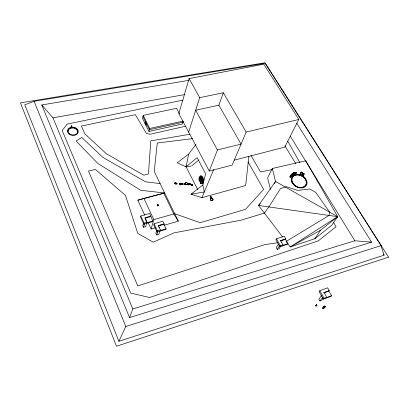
<?xml version="1.0" encoding="UTF-8"?>
<svg xmlns="http://www.w3.org/2000/svg" width="409" height="409" viewBox="0 0 409 409"><rect width="100%" height="100%" fill="white"/><g stroke="black" fill="none" stroke-linecap="round" stroke-linejoin="round"><path stroke-width="0.61" d="M315.963 306.121L316.678 305.845L316.704 304.863L316.914 305.242L315.963 306.121L315.636 305.528L316.714 304.986L316.157 305.288M301.464 172.179L302.277 172.378L302.435 173.089L301.055 172.746L301.448 172.409L301.101 172.041L300.073 174.485L301.448 174.827L302.481 172.388L301.101 172.041L300.073 174.485M71.723 126.575L71.539 126.018L71.969 127.107L71.381 127.265L71.457 126.422M202.343 180.185L202.527 178.094L201.519 177.036L200.962 178.176L202.343 180.185L201.233 181.693L199.694 180.359L200.579 182.941M71.8 126.601L71.437 126.734L71.253 126.044L71.626 125.941L71.733 126.652M71.253 126.044L71.514 126.632L71.324 126.074M71.381 127.265L71.059 126.667L71.647 126.509L71.626 125.941M248.882 156.315L245.671 185.512L201.908 197.685L190.967 194.188L202.838 184.996L205.62 173.764L197.133 157.644L186.095 166.867L177.286 162.787L188.677 154.07L195.875 144.5M182.368 183.799L182.618 184.459L183.053 183.938L182.368 183.799L183.053 183.938M181.376 184.617L181.509 183.738L180.747 183.191L179.848 183.518L179.745 184.295L180.512 184.848L181.376 184.617L181.509 183.738M181.76 184.367L182.169 183.881L182.388 184.49L181.76 184.367L181.831 183.968M179.745 184.295L179.878 183.421M174.832 183.539L174.95 182.813L175.655 182.629L176.274 183.074L176.156 183.799L175.451 183.984L174.832 183.539L174.95 182.813M158.217 205.083L157.762 205.487C157.225 204.536 158.242 205.124 158.252 205.819L157.669 206.024L158.217 205.083L157.971 204.653L157.603 204.786L157.859 205.4L157.618 204.97L157.971 204.653M211.07 197.419L211.003 196.719L210.661 196.841L211.223 197.838L210.686 198.033L210.967 197.276M188.677 154.07L186.095 166.867L197.838 189.745M292.91 173.482L291.893 174.076L292.481 174.72L293.498 174.127L293.187 173.861L292.588 174.214L291.525 176.463L290.937 175.819L291.893 174.076L292.91 173.482L293.498 174.127L292.537 175.865L291.525 176.463M294.414 172.833L293.125 173.048L293.713 173.687L294.725 173.094L294.414 172.833L293.82 173.181L292.752 175.43L293.759 174.837L294.725 173.094L294.137 172.455L293.125 173.048L292.645 173.917M211.223 197.838L210.855 197.077L210.497 197.204L210.686 198.033M179.464 113.855L176.524 108.329L143.211 115.389L142.511 118.411L148.999 131.468L182.378 124.004L183.283 121.044L149.74 128.482L148.999 131.468M146.376 124.909L145.911 125.011L145.072 123.329L145.405 121.928L145.875 121.831M146.1 124.351L145.543 123.227L145.762 122.296M145.911 125.011L146.243 123.615L145.405 121.928M185.574 182.721L185.297 183.718L186.136 184.454L187.215 184.28L187.491 183.283L186.652 182.552L185.574 182.721L186.616 182.649L187.491 183.283M140.814 215.952L140.507 217.067L143.733 224.158L152.572 221.637L152.762 221.024L149.643 213.488L140.814 215.952L144.05 223.053L143.733 224.158M296.131 172.174L295.881 172.69L295.329 172.741L295.574 173.39L296.131 173.344L295.773 172.204L296.131 172.174L296.285 172.583L295.574 173.39M143.431 223.309L142.797 225.523L143.59 227.271L145.711 226.663L146.678 223.35M143.59 227.271L144.704 223.406M145.829 219.521L145.686 220.011L146.913 222.685L152.762 221.024M155.323 227.813L151.09 229.04L153.804 219.638L143.907 198.355L137.833 200.18L144.73 215.185M147.025 217.644L147.168 217.153M234.26 160.149L284.746 147.138L298.795 119.459L263.764 64.172L189.076 78.6L178.82 113.62L209.306 171.059L232.159 165.098L246.167 132.071L223.319 92.741L199.694 97.654L188.646 132.127M146.734 223.304L147.056 222.199L145.016 217.757L150.86 216.116M157.521 205.042L157.874 204.735L158.073 205.328L157.828 204.899M210.497 197.204C211.427 196.939 210.114 196.949 210.793 197.516L211.156 197.378M154.096 223.738L153.758 224.838L157.071 231.99L165.855 229.418L166.059 228.81L163.958 224.357L158.16 226.034L158.314 225.548L164.116 223.871L162.869 221.223L154.096 223.738L157.419 230.901L157.071 231.99M156.739 230.477L155.87 233.202L156.683 234.965L158.789 234.347L159.853 231.08M156.683 234.965L157.91 231.157M158.989 227.813L159.147 227.327M160.292 225.415L160.451 224.93M174.919 182.915L175.655 182.629M175.451 183.984L176.156 183.799M160.047 231.116L160.405 230.027L158.314 225.548M176.274 183.074L175.619 182.726M176.33 183.503L176.949 183.539L176.939 183.938L176.315 183.902L176.627 183.37M176.315 183.902L176.969 183.835M176.939 183.938L176.949 183.539M163.758 224.965L164.116 223.871M179.848 183.518L180.747 183.191M180.512 184.848L181.412 184.515M181.8 184.07L182.169 183.881M182.056 184.582L182.388 184.49M182.618 184.459L182.981 184.362M184.05 183.718L184.628 183.457L185.251 183.784L185.262 184.469L184.684 184.73L184.06 184.408L184.05 183.718L184.628 183.457M184.06 184.408L185.297 184.372M185.262 184.469L185.251 183.784M185.297 183.718L186.172 184.352L187.215 184.28M187.307 183.958L187.951 183.585L188.615 183.927L188.631 184.648L188.017 184.924L187.358 184.582L187.307 183.958L187.951 183.585M187.358 184.582L187.342 183.861M188.017 184.924L188.667 184.551M188.631 184.648L188.615 183.927M189.306 183.856L189.796 183.554L190.282 183.81L190.287 184.367L189.347 184.316L189.306 183.856L189.796 183.554M189.347 184.316L189.341 183.759M189.837 184.571L190.323 184.27M190.287 184.367L190.282 183.81M190.384 184.372L190.926 184.224L190.834 184.817L190.492 184.75L190.584 184.157M209.306 171.059L217.424 149.96L241.065 144.111L218.866 105.195L223.319 92.741M190.492 184.75L191.075 184.505M191.039 184.602L190.926 184.224M191.381 184.607L191.928 184.362L192.521 184.669L192.532 185.328L191.985 185.574L191.392 185.267L191.381 184.607L191.928 184.362M191.392 185.267L192.567 185.231M192.532 185.328L192.521 184.669M296.719 123.237L371.587 242.128L129.571 317.609L132.833 308.943L52.94 117.823L41.774 104.955L189.019 80.328M210.717 196.867L210.901 197.435L211.162 197.204L210.906 196.795M211.003 196.719L211.095 197.363M324.823 305.983L323.529 306.484L324.015 307.353L325.313 306.847L324.997 306.525L324.235 306.822L322.844 308.769L322.358 307.905L323.529 306.484L324.823 305.983L325.313 306.847L324.138 308.263L322.844 308.769M201.908 197.685L213.651 169.587M118.891 341.305L125.803 326.5L34.075 101.304L24.806 104.781L118.891 341.305L384.082 255.185L381.065 245.635L265.216 63.323L34.075 101.304M286.464 241.98L290.242 246.918L314.823 238.728L331.673 225.323L337.686 216.678L305.799 160.778L272.322 168.482L267.624 177.792L270.421 189.459M274.398 183.661L275.528 181.499L272.322 168.482M289.817 177.01L290.998 175.047L291.566 175.405L290.38 177.368L289.817 177.01L290.998 175.047L290.523 175.722L291.09 176.08L291.566 175.405L291.09 176.08M293.657 173.324L294.219 172.618M294.316 173.656L295.032 173.554L294.46 173.406L293.785 174.623L294.495 174.52L295.032 173.554L294.848 173.15L294.137 173.252M296.285 172.583L295.932 172.613C295.201 172.378 296.556 172.777 296.024 172.23M295.891 172.818L296.182 172.644M301.985 173.258L302.277 172.378M302.343 175.333L303.345 173.779L303.038 173.518L302.343 175.333L303.36 175.497L304.091 174.214L304.056 173.682L303.038 173.518L303.074 174.05L304.091 174.214L303.928 173.697L303.33 173.6M303.57 174.536L303.928 173.697M276.494 238.805L275.886 239.832L279.766 246.832L287.553 244.255L287.905 243.687L285.456 239.331L285.733 238.876L284.27 236.284L276.494 238.805L280.39 245.814L279.766 246.832M278.417 244.147L276.254 247.721L277.205 249.444L279.076 248.825L280.947 245.768M285.733 238.876L280.589 240.558L280.313 241.008L285.456 239.331M282.205 240.395L282.481 239.94M277.205 249.444L279.69 245.374M281.285 242.752L281.561 242.297M282.404 245.957L283.033 244.94L280.589 240.558M314.823 238.728L320.641 230.155L337.686 216.678L275.528 181.499L258.554 205.476L282.599 236.923M290.38 177.368L290.855 176.693L290.293 176.335M319.802 290.707L319.066 291.648L323.335 299.194L331.137 296.218L331.561 295.697L328.867 291.004L329.199 290.589L327.599 287.793L319.802 290.707L324.086 298.263L323.335 299.194M321.806 295.344L318.841 299.076L319.884 300.932L321.76 300.216L323.253 298.36M329.199 290.589L323.713 292.946L328.867 291.004M325.61 292.231L325.942 291.816M316.459 305.416L316.269 305.625L316.08 305.242L316.704 304.863M319.884 300.932L322.491 297.68M316.73 305.329L316.275 305.503L316.914 305.242M325.983 298.181L326.735 297.256L324.046 292.527M260.175 203.508L258.554 205.476L337.686 216.678L290.242 246.918L320.641 230.155M157.286 205.349L157.859 205.021L157.286 205.349L157.669 206.024M316.469 305.18L315.636 305.528M191.622 165.972L198.886 159.975M295.329 172.741L295.932 172.537M286.085 241.484L329.015 215.451L329.639 212.123L315.728 192.363L309.715 189.009L297.778 190.425L286.346 186.693L285.257 187.005L280.416 188.667L268.877 206.939L264.388 213.104L240.824 220.226L174.024 232.854L153.206 242.2L137.746 233.345L125.491 195.43L95.399 169.408L88.477 171.069L137.772 285.922L264.659 244.648L277.89 242.695M324.086 298.263L326.735 297.256M326.402 297.665L331.561 295.697M210.292 197.389L210.829 197.199M210.916 197.25L211.259 197.128M280.39 245.814L283.033 244.94M282.757 245.39L287.905 243.687M125.803 326.5L381.065 245.635M132.833 308.943L354.848 240.783L371.587 242.128M160.246 230.512L166.059 228.81M157.419 230.901L160.405 230.027M164.392 225.18L178.304 221.151L154.229 171.448L157.296 143.022L192.639 138.62M153.804 219.638L173.799 213.958L178.304 221.151M144.05 223.053L147.056 222.199M144.878 218.248L150.716 216.606M71.222 126.32L71.595 126.217M71.197 126.447L71.831 126.32M143.907 198.355L164.663 192.992L137.833 200.18M246.167 132.071L298.795 119.459M185.589 126.238L150.149 134.234L146.422 133.472L135.394 114.684L81.386 126.044L84.811 133.835L106.406 153.779L143.748 175.175L148.452 173.989L150.768 140.88L189.96 134.249M182.92 122.235L149.438 129.684L142.93 116.606M146.243 123.615L146.713 123.513M218.866 105.195L195.671 110.21L217.424 149.96M145.072 123.329L145.543 123.227M182.9 100.108L67.137 124.096L62.183 130.532L130.67 293.054L149.53 297.517L318.309 240.86L336.05 226.739L333.539 222.297M272.266 169.597L260.482 171.969L251.003 155.44M52.94 117.823L184.444 94.648M191.008 166.074L186.095 166.867L185.967 165.599M295.932 172.388L296.131 173.344M295.635 172.455L295.988 172.424M295.794 172.869L296.147 172.838M192.23 194.265L190.967 194.188L204.29 191.99L202.838 184.996M164.663 192.992L140.594 190.262L97.741 163.365L76.094 141.003L81.749 137.46L102.823 157.347L145.461 181.775L160.139 183.646M303.345 173.779L303.943 173.876M190.548 184.254L190.896 184.321M301.448 172.409L302.261 172.613M174.694 213.708L200.185 222.706L245.502 209.326L263.641 189.418L247.982 161.836M191.893 184.459L192.486 184.771M189.761 183.651L190.246 183.907M189.382 184.219L189.868 184.474M187.92 183.682L188.58 184.03M187.394 184.479L188.053 184.827M184.592 183.559L185.216 183.886M176.596 183.467L176.913 183.636M182.133 183.978L182.649 184.357M180.712 183.288L181.478 183.84M181.795 184.27L182.092 184.479M179.776 184.198L180.543 184.745M174.868 183.442L175.487 183.886M383.402 254.107L384.082 255.185M290.267 136.125L354.848 240.783M284.828 145.737L295.794 163.646M287.757 141.166L299.986 162.838M324.833 306.234L324.997 306.525M324.071 306.53L324.235 306.822M316.535 305.068L316.75 305.446M316.249 305.037L316.678 305.845M316.08 305.242L316.295 305.62M189.076 78.6L199.694 97.654M143.211 115.389L149.74 128.482M145.394 123.175L145.936 124.264M163.697 193.058L173.799 213.958M148.176 222.69L151.09 229.04M294.316 174.116L294.495 174.52M41.774 104.955L129.571 317.609M303.325 174.965L303.36 175.497M200.482 176.003A3.978 2.05 80.1 0 1 203.6 179.72A3.978 2.05 80.1 0 1 201.509 183.585M199.209 180.931A3.978 2.045 80.1 0 1 200.538 175.926A3.978 2.045 80.1 0 1 203.191 180.834A3.978 2.045 80.1 0 1 200.482 183.288M212.429 200.328A1.293 1.053 22.5 0 1 210.369 199.607A1.293 1.053 22.5 0 1 211.734 198.38A1.293 1.053 22.5 0 1 212.639 200.139M67.971 131.54A4.852 3.722 6.8 0 1 73.41 128.094A4.852 3.722 6.8 0 1 77.495 132.92M294.644 185.343A7.735 5.869 29.3 0 1 293.902 175.829A7.735 5.869 29.3 0 1 304.981 178.845A7.735 5.869 29.3 0 1 302.404 187.46M299.639 187.567A7.735 5.869 29.3 0 1 297.241 186.918M296.776 186.708A7.735 5.869 29.3 0 1 295.037 185.655M202.204 180.323L202.174 180.844A2.147 1.104 80.1 0 1 200.257 181.003L200.073 180.502A2.147 1.104 80.1 0 1 201.034 177.787L201.33 177.976A2.147 1.104 80.1 0 1 202.164 179.771L202.204 180.323M199.587 180.159L199.802 180.563L199.587 180.159M202.445 177.951L202.603 178.237L202.445 177.951M200.911 177.91L201.018 178.436L200.911 177.91M200.599 182.9L200.691 183.36L200.599 182.9M201.202 181.489L201.259 181.903L201.202 181.489M388.55 257.164L116.488 346.229L20.45 102.853L264.996 62.771L388.55 257.164M201.489 177.158L201.059 176.867A3.114 1.6 80.1 0 0 199.454 178.38A3.114 1.6 80.1 0 0 200.221 182.082L200.62 182.557A3.114 1.6 80.1 0 0 202.378 182.266A3.114 1.6 80.1 0 0 202.506 178.999L201.489 177.158M200.43 179.188A1.242 0.639 80.1 0 0 201.172 181.09A1.242 0.639 80.1 0 0 201.56 179.311A1.242 0.639 80.1 0 0 200.43 179.188M210.379 199.669A1.467 1.191 22.5 0 0 212.849 200.067A1.467 1.191 22.5 0 0 211.698 198.048A1.467 1.191 22.5 0 0 210.379 199.669M210.523 199.618A1.293 1.053 22.5 0 0 212.711 199.97A1.293 1.053 22.5 0 0 211.693 198.186A1.293 1.053 22.5 0 0 210.523 199.618M69.474 133.769A4.857 3.722 6.8 0 0 77.557 132.424A4.857 3.722 6.8 0 0 71.565 127.608A4.857 3.722 6.8 0 0 69.474 133.769M69.065 134.075A5.45 4.177 6.8 0 0 78.124 132.567A5.45 4.177 6.8 0 0 71.401 127.163A5.45 4.177 6.8 0 0 69.065 134.075M292.072 182.803A8.39 6.36 29.3 0 0 305.83 186.095A8.39 6.36 29.3 0 0 299.48 174.5A8.39 6.36 29.3 0 0 292.072 182.803M292.619 182.665A7.735 5.869 29.3 0 0 305.308 185.706A7.735 5.869 29.3 0 0 299.46 175.006A7.735 5.869 29.3 0 0 292.619 182.665"/></g></svg>
